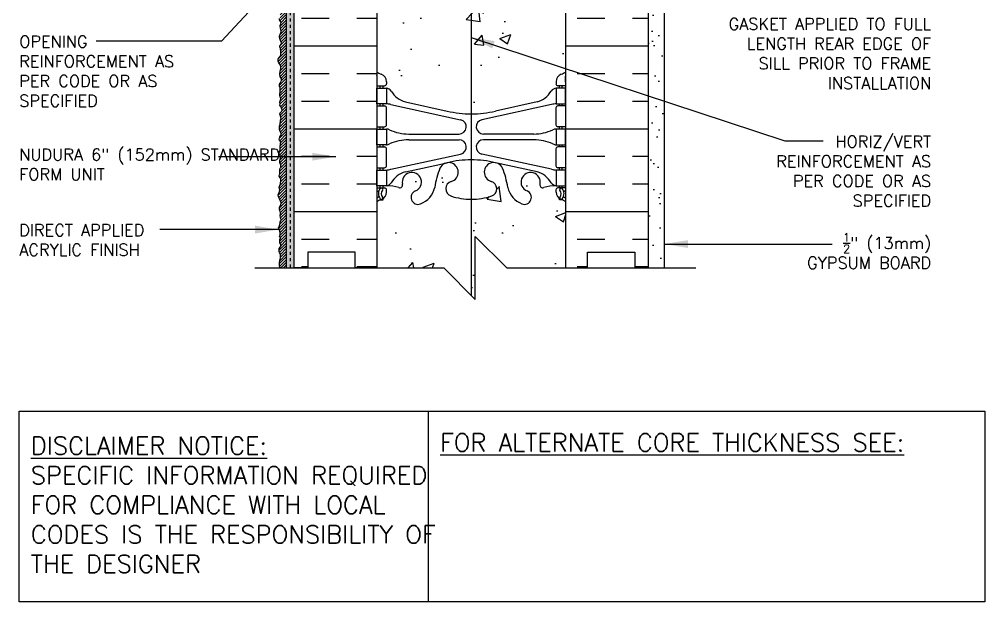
# Model space of a CAD drawing. Header units: inches. Extents: x 2793.9 to 2824.6, y 347.2 to 385.5.
# Drawn here: x 2793.92 to 2824.56, y 347.17 to 365.64 of the extents above; entities that cross this region are included whole.
import ezdxf

# ---------------------------------------------------------------- set-up
doc = ezdxf.new("R2010")
doc.units = ezdxf.units.IN
doc.header["$LTSCALE"] = 0.5
doc.header["$MEASUREMENT"] = 0
doc.linetypes.add('DASHED2', pattern=[0.375, 0.25, -0.125])
for name, color, linetype in [('HATCH', 12, 'CONTINUOUS'), ('line25', 2, 'CONTINUOUS'), ('LINE50', 5, 'CONTINUOUS'), ('LINE65', 3, 'CONTINUOUS'), ('LINE9', 9, 'CONTINUOUS'), ('TEXT', 4, 'CONTINUOUS'), ('Web_Edge', 9, 'CONTINUOUS')]:
    doc.layers.add(name, color=color, linetype=linetype)
doc.styles.add('DIM', font='romans.shx', dxfattribs={"width": 0.7})
doc.styles.get("Standard").update_dxf_attribs({"font": 'romans.shx'})
doc.dimstyles.new('ext_12', dxfattribs={"dimscale": 12, "dimtxt": 0.09375, "dimasz": 0.09375, "dimexe": 0.09375, "dimexo": 0.0625, "dimgap": 0.0625, "dimtad": 1, "dimdec": 1, "dimzin": 3, "dimdsep": 46, "dimlunit": 4, "dimtxsty": 'DIM', "dimcen": 0.09, "dimdle": 0.09375, "dimclrt": 4, "dimadec": 0, "dimazin": 0, "dimtfac": 1, "dimtdec": 1, "dimtmove": 2, "dimatfit": 3, "dimfxl": 1, "dimfrac": 2, "dimtolj": 1, "dimtzin": 0, "dimarcsym": 0})

msp = doc.modelspace()

# ---------------------------------------------------------------- hatches: boundary and pattern name
at = {"layer": 'HATCH'}
h = msp.add_hatch(dxfattribs=at)
h.set_pattern_fill('AR-SAND', color=256, scale=0.5)
h.set_pattern_definition([(37.5, (85.1276, -147.0839), (-0.03149668, 0.96341188), [0, -0.76, 0, -0.85, 0, -0.8125]), (7.5, (85.1276, -147.0839), (0.88488835, 1.41107303), [0, -0.41, 0, -0.685, 0, -0.2625]), (327.5, (84.5126, -147.0839), (1.55707093, 0.00282953), [0, -0.25, 0, -0.9, 0, -1.175]), (317.5, (84.5126, -147.0839), (1.5030633, 0.4388378), [0, -0.125, 0, -0.59, 0, -0.675])])
edge = h.paths.add_edge_path()
edge.add_line((2814.391, 376.483), (2809.516, 376.483))
edge.add_line((2809.516, 376.483), (2809.516, 375.983))
edge.add_arc((2809.578, 375.983), 0.0625, 90, 180, ccw=False)
edge.add_line((2809.578, 376.045), (2810.547, 376.045))
edge.add_line((2810.547, 376.045), (2810.547, 375.983))
edge.add_line((2810.547, 375.983), (2813.891, 375.983))
edge.add_line((2813.891, 375.983), (2813.891, 374.108))
edge.add_line((2813.891, 374.108), (2813.891, 357.753))
edge.add_line((2813.891, 357.753), (2814.391, 357.753))
edge.add_line((2814.391, 357.753), (2814.391, 376.483))
h = msp.add_hatch(dxfattribs=at)
h.set_pattern_fill('AR-SAND', color=256, scale=0.05)
h.set_pattern_definition([(37.5, (0, 0), (-0.003149668, 0.0963411885), [0, -0.076, 0, -0.085, 0, -0.08125]), (7.5, (0, 0), (0.088488835, 0.141107303), [0, -0.041, 0, -0.0685, 0, -0.02625]), (327.5, (-0.0615, 0), (0.155707093, 0.0002829527), [0, -0.025, 0, -0.09, 0, -0.1175]), (317.5, (-0.0615, 0), (0.15030633, 0.043883778), [0, -0.0125, 0, -0.059, 0, -0.0675])])
h.paths.add_polyline_path([(2809.578, 375.86, -0.414214), (2809.453, 375.735), (2806.096, 375.735), (2806.096, 375.672), (2805.783, 375.672), (2805.783, 375.608), (2809.578, 375.608)])
h.paths.add_polyline_path([(2802.516, 373.68), (2802.419, 373.68), (2802.391, 373.66), (2802.391, 357.753), (2802.516, 357.753)])
h.paths.add_polyline_path([(2802.641, 373.68), (2802.516, 373.68), (2802.516, 357.753), (2802.641, 357.753)])
h.paths.add_polyline_path([(2805.238, 375.625, -0.557537), (2805.328, 375.569), (2805.328, 374.108), (2805.391, 374.108), (2805.391, 375.608), (2805.391, 375.672), (2805.052, 375.672), (2802.391, 374.341), (2802.391, 373.711), (2802.516, 373.711), (2802.516, 374.264)])
h.paths.add_polyline_path([(2802.641, 374.186), (2805.266, 375.499), (2805.266, 374.108), (2805.328, 374.108), (2805.328, 375.569, 0.557537), (2805.238, 375.625), (2802.516, 374.264), (2802.516, 373.711), (2802.641, 373.711)], flags=17)
h = msp.add_hatch(dxfattribs=at)
h.set_pattern_fill('INSUL', color=256, scale=7)
h.set_pattern_definition([(0, (85.1276, -147.084), (0, 2.625), []), (0, (85.1276, -146.209), (0, 2.625), [0.875, -0.875]), (0, (85.1276, -145.334), (0, 2.625), [0.875, -0.875])])
h.paths.add_polyline_path([(2805.266, 375.499), (2802.641, 374.186), (2802.641, 357.753), (2803.078, 357.753), (2803.078, 358.253), (2804.578, 358.253), (2804.578, 357.753), (2805.266, 357.753)])
h.paths.add_polyline_path([(2813.891, 374.108), (2811.266, 374.108), (2811.266, 357.753), (2811.953, 357.753), (2811.953, 358.253), (2813.453, 358.253), (2813.453, 357.753), (2813.891, 357.753)])
h = msp.add_hatch(dxfattribs=at)
h.set_pattern_fill('ANSI31', color=256, scale=0.5)
h.paths.add_polyline_path([(2802.203, 373.515), (2802.203, 373.437), (2802.208, 373.405), (2802.201, 373.38), (2802.198, 373.348), (2802.199, 373.303), (2802.207, 373.262), (2802.224, 373.217), (2802.188, 373.153), (2802.169, 373.067), (2802.185, 373.028), (2802.219, 373.001), (2802.21, 372.917), (2802.21, 372.903), (2802.194, 372.87), (2802.16, 372.817), (2802.157, 372.762), (2802.16, 372.723), (2802.188, 372.684), (2802.221, 372.634), (2802.224, 372.581), (2802.21, 372.531), (2802.18, 372.487), (2802.182, 372.362), (2802.196, 372.337), (2802.21, 372.303), (2802.227, 372.228), (2802.232, 372.181), (2802.216, 372.148), (2802.196, 372.095), (2802.182, 372.028), (2802.171, 371.989), (2802.171, 371.925), (2802.194, 371.828), (2802.224, 371.703), (2802.213, 371.659), (2802.199, 371.578), (2802.199, 371.523), (2802.185, 371.422), (2802.182, 371.37), (2802.205, 371.331), (2802.219, 371.261), (2802.219, 371.192), (2802.21, 371.157), (2802.188, 371.126), (2802.183, 371.067), (2802.176, 371.028), (2802.176, 370.964), (2802.193, 370.912), (2802.205, 370.893), (2802.23, 370.823), (2802.238, 370.789), (2802.216, 370.735), (2802.183, 370.676), (2802.176, 370.597), (2802.207, 370.533), (2802.223, 370.476), (2802.209, 370.427), (2802.207, 370.408), (2802.179, 370.37), (2802.181, 370.292), (2802.191, 370.26), (2802.217, 370.2), (2802.217, 370.139), (2802.191, 370.102), (2802.176, 370.085), (2802.181, 370.03), (2802.174, 369.993), (2802.163, 369.971), (2802.151, 369.922), (2802.155, 369.867), (2802.169, 369.814), (2802.189, 369.767), (2802.209, 369.719), (2802.209, 369.648), (2802.196, 369.587), (2802.179, 369.54), (2802.177, 369.495), (2802.179, 369.457), (2802.189, 369.427), (2802.207, 369.378), (2802.21, 369.33), (2802.205, 369.285), (2802.205, 369.248), (2802.188, 369.203), (2802.193, 369.159), (2802.202, 369.1), (2802.223, 369.013), (2802.233, 368.941), (2802.221, 368.885), (2802.184, 368.815), (2802.183, 368.748), (2802.181, 368.693), (2802.181, 368.67), (2802.184, 368.627), (2802.198, 368.589), (2802.216, 368.549), (2802.222, 368.467), (2802.21, 368.441), (2802.189, 368.397), (2802.16, 368.338), (2802.172, 368.238), (2802.205, 368.154), (2802.207, 368.033), (2802.216, 367.998), (2802.217, 367.939), (2802.202, 367.904), (2802.195, 367.859), (2802.2, 367.805), (2802.216, 367.755), (2802.229, 367.666), (2802.202, 367.666), (2802.188, 367.638), (2802.179, 367.605), (2802.183, 367.565), (2802.198, 367.502), (2802.209, 367.474), (2802.233, 367.41), (2802.217, 367.363), (2802.188, 367.278), (2802.167, 367.197), (2802.137, 367.136), (2802.205, 367.084), (2802.21, 367.06), (2802.219, 366.986), (2802.193, 366.947), (2802.183, 366.92), (2802.184, 366.902), (2802.195, 366.817), (2802.214, 366.774), (2802.226, 366.725), (2802.226, 366.695), (2802.193, 366.642), (2802.193, 366.59), (2802.205, 366.536), (2802.243, 366.484), (2802.216, 366.417), (2802.196, 366.377), (2802.183, 366.351), (2802.165, 366.299), (2802.179, 366.257), (2802.207, 366.198), (2802.207, 366.158), (2802.198, 366.139), (2802.184, 366.108), (2802.169, 366.068), (2802.157, 366.007), (2802.16, 365.962), (2802.181, 365.916), (2802.209, 365.856), (2802.212, 365.821), (2802.202, 365.779), (2802.191, 365.713), (2802.205, 365.693), (2802.179, 365.662), (2802.181, 365.618), (2802.203, 365.592), (2802.228, 365.54), (2802.226, 365.497), (2802.196, 365.437), (2802.202, 365.406), (2802.207, 365.37), (2802.214, 365.34), (2802.226, 365.3), (2802.235, 365.248), (2802.207, 365.191), (2802.2, 365.154), (2802.176, 365.107), (2802.176, 365.067), (2802.196, 364.998), (2802.221, 364.937), (2802.247, 364.887), (2802.236, 364.845), (2802.19, 364.788), (2802.193, 364.748), (2802.212, 364.71), (2802.223, 364.606), (2802.226, 364.547), (2802.226, 364.509), (2802.195, 364.471), (2802.162, 364.424), (2802.134, 364.373), (2802.139, 364.313), (2802.162, 364.257), (2802.214, 364.186), (2802.221, 364.118), (2802.217, 364.062), (2802.196, 363.996), (2802.188, 363.892), (2802.2, 363.807), (2802.245, 363.757), (2802.245, 363.694), (2802.209, 363.637), (2802.193, 363.613), (2802.181, 363.562), (2802.179, 363.533), (2802.179, 363.528), (2802.181, 363.505), (2802.198, 363.463), (2802.203, 363.404), (2802.203, 363.349), (2802.198, 363.319), (2802.186, 363.284), (2802.188, 363.257), (2802.189, 363.22), (2802.203, 363.173), (2802.217, 363.128), (2802.21, 363.079), (2802.209, 363.053), (2802.193, 363.017), (2802.193, 363), (2802.195, 362.956), (2802.191, 362.913), (2802.214, 362.88), (2802.229, 362.838), (2802.256, 362.805), (2802.261, 362.757), (2802.245, 362.715), (2802.2, 362.673), (2802.193, 362.617), (2802.2, 362.593), (2802.214, 362.572), (2802.223, 362.527), (2802.228, 362.466), (2802.21, 362.44), (2802.209, 362.392), (2802.205, 362.35), (2802.205, 362.316), (2802.191, 362.281), (2802.183, 362.255), (2802.174, 362.223), (2802.176, 362.178), (2802.179, 362.14), (2802.205, 362.076), (2802.21, 362.058), (2802.233, 362.017), (2802.236, 361.97), (2802.207, 361.937), (2802.191, 361.904), (2802.172, 361.824), (2802.174, 361.803), (2802.221, 361.754), (2802.214, 361.704), (2802.209, 361.661), (2802.203, 361.614), (2802.203, 361.548), (2802.2, 361.492), (2802.177, 361.456), (2802.163, 361.377), (2802.177, 361.349), (2802.196, 361.326), (2802.207, 361.284), (2802.207, 361.241), (2802.2, 361.203), (2802.188, 361.151), (2802.188, 361.109), (2802.191, 361.079), (2802.207, 361.05), (2802.221, 360.993), (2802.221, 360.942), (2802.205, 360.911), (2802.19, 360.894), (2802.191, 360.723), (2802.167, 360.688), (2802.171, 360.662), (2802.195, 360.609), (2802.218, 360.571), (2802.222, 360.528), (2802.211, 360.431), (2802.211, 360.415), (2802.173, 360.318), (2802.187, 360.221), (2802.193, 360.213), (2802.163, 360.148), (2802.139, 360.073), (2802.147, 360.004), (2802.175, 359.943), (2802.232, 359.816), (2802.22, 359.749), (2802.183, 359.68), (2802.183, 359.61), (2802.193, 359.572), (2802.195, 359.529), (2802.212, 359.502), (2802.212, 359.476), (2802.206, 359.456), (2802.205, 359.434), (2802.205, 359.399), (2802.208, 359.359), (2802.214, 359.335), (2802.233, 359.284), (2802.216, 359.25), (2802.199, 359.215), (2802.199, 359.181), (2802.189, 359.126), (2802.179, 359.094), (2802.175, 359.069), (2802.147, 359.025), (2802.157, 358.999), (2802.193, 358.918), (2802.197, 358.855), (2802.201, 358.806), (2802.179, 358.762), (2802.221, 358.706), (2802.191, 358.653), (2802.187, 358.619), (2802.185, 358.578), (2802.189, 358.546), (2802.216, 358.51), (2802.216, 358.432), (2802.21, 358.42), (2802.171, 358.369), (2802.165, 358.288), (2802.169, 358.258), (2802.181, 358.242), (2802.206, 358.187), (2802.208, 358.114), (2802.206, 358.064), (2802.2, 358.045), (2802.185, 357.995), (2802.179, 357.902), (2802.181, 357.821), (2802.203, 357.753), (2802.391, 357.753), (2802.391, 373.68), (2802.231, 373.68), (2802.209, 373.664), (2802.209, 373.65), (2802.186, 373.622), (2802.201, 373.572), (2802.207, 373.519)])
h.paths.add_polyline_path([(2802.203, 373.909), (2802.203, 373.888), (2802.21, 373.878), (2802.202, 373.864), (2802.207, 373.844), (2802.205, 373.826), (2802.197, 373.808), (2802.211, 373.779), (2802.21, 373.757), (2802.204, 373.734), (2802.205, 373.72), (2802.208, 373.711), (2802.391, 373.711), (2802.391, 374.341), (2802.209, 374.25), (2802.216, 374.237), (2802.2, 374.201), (2802.212, 374.186), (2802.232, 374.165), (2802.229, 374.134), (2802.2, 374.117), (2802.203, 374.082), (2802.204, 374.073), (2802.214, 374.032), (2802.2, 374.011), (2802.206, 373.997), (2802.212, 373.993), (2802.203, 373.945), (2802.209, 373.912)])
h = msp.add_hatch(dxfattribs=at)
h.set_pattern_fill('AR-CONC', color=256, scale=0.5)
h.set_pattern_definition([(50, (0, 0), (3.586301, -0.3137607), [0.375, -4.125]), (355, (0, 0), (-0.6937567, 3.7609607), [0.3, -3.3]), (100.45144, (0.299, -0.026), (2.8925442, 3.4472), [0.318701, -3.5057106]), (46.1842, (0, 1), (5.3362067, -0.8275964), [0.5625, -6.1875]), (96.63564, (0.4447, 0.931), (4.67331, 4.870593), [0.478052, -5.258569]), (351.18416, (0, 1), (4.67331, 4.870593), [0.45, -4.95]), (21, (0.5, 0.75), (2.9845353, -2.0130945), [0.375, -4.125]), (326, (0.5, 0.75), (1.2165767, 3.62575), [0.3, -3.3]), (71.45144, (0.7487, 0.5822), (4.201112, 1.6126558), [0.318701, -3.5057106]), (37.5, (0, 0), (0.0607993, 1.66446927), [0, -3.26, 0, -3.35, 0, -3.3125]), (7.5, (0, 0), (1.3153477, 1.9720586), [0, -1.91, 0, -3.185, 0, -1.2625]), (327.5, (-1.115, 0), (2.6691122, -0.11277436), [0, -1.25, 0, -3.9, 0, -5.175]), (317.5, (-1.615, 0), (2.9159308, 0.500525), [0, -1.625, 0, -2.59, 0, -3.675])])
h.paths.add_polyline_path([(2811.266, 369.535, 0.082415), (2811.122, 369.614, -0.317837), (2810.956, 369.849), (2810.956, 369.917, -0.414214), (2811.018, 369.979), (2811.066, 369.979), (2811.066, 370.049), (2810.961, 370.049, -0.188973), (2810.805, 370.144, 0.196323), (2810.356, 370.491), (2809.034, 370.781, 0.057795), (2808.266, 370.87, 0.057795), (2807.498, 370.781), (2806.176, 370.491, 0.196323), (2805.727, 370.144, -0.188973), (2805.571, 370.049), (2805.466, 370.049), (2805.466, 369.979), (2805.513, 369.979, -0.414214), (2805.576, 369.917), (2805.576, 369.849, -0.317837), (2805.409, 369.614, 0.082415), (2805.266, 369.535), (2805.266, 363.972, 0.082415), (2805.409, 363.893, -0.317837), (2805.576, 363.657), (2805.576, 363.59, -0.414214), (2805.513, 363.527), (2805.466, 363.527), (2805.466, 363.457), (2805.571, 363.457, -0.188973), (2805.727, 363.362, 0.196323), (2806.176, 363.016), (2807.498, 362.725, 0.057795), (2808.266, 362.636, 0.057795), (2809.034, 362.725), (2810.356, 363.016, 0.196323), (2810.805, 363.362, -0.188973), (2810.961, 363.457), (2811.066, 363.457), (2811.066, 363.527), (2811.018, 363.527, -0.414214), (2810.956, 363.59), (2810.956, 363.657, -0.317837), (2811.122, 363.893, 0.082415), (2811.266, 363.972)])
h.paths.add_polyline_path([(2811.266, 359.842, 0.064398), (2811.156, 359.908), (2811.066, 359.908), (2811.066, 359.95, -0.249069), (2810.956, 360.157), (2810.956, 360.225, -0.414214), (2811.018, 360.287), (2811.066, 360.287), (2811.066, 360.357), (2810.961, 360.357, 0.10046), (2810.567, 360.3, -0.601435), (2810.447, 360.405, 2.182095), (2810.037, 360.192, -1), (2809.874, 359.783, -0.24438), (2809.426, 360.304, 0.053157), (2809.26, 360.918, 1.553132), (2808.901, 360.494, -0.735593), (2808.914, 360.036, -0.082755), (2808.266, 359.928, -0.082755), (2807.617, 360.036, -0.735593), (2807.63, 360.494, 1.553132), (2807.272, 360.918, 0.053157), (2807.106, 360.304, -0.24438), (2806.657, 359.783, -1), (2806.494, 360.192, 2.182095), (2806.084, 360.405, -0.601435), (2805.964, 360.3, 0.10046), (2805.571, 360.357), (2805.466, 360.357), (2805.466, 360.287), (2805.513, 360.287, -0.414214), (2805.576, 360.225), (2805.576, 360.157, -0.249069), (2805.466, 359.95), (2805.466, 359.908), (2805.376, 359.908, 0.064398), (2805.266, 359.842), (2805.266, 357.753), (2807.391, 357.753), (2808.391, 356.753), (2808.391, 358.753), (2809.391, 357.753), (2811.266, 357.753)])

# ---------------------------------------------------------------- linework, layer by layer
at = {"layer": 'line25'}
for p, q in [((2805.266, 375.499), (2805.266, 357.753)), ((2811.266, 357.753), (2811.266, 374.108))]:
    msp.add_line(p, q, dxfattribs=at)
at = {"layer": 'LINE50', "linetype": 'DASHED2', "ltscale": 0.5}
msp.add_line((2802.516, 374.264), (2802.516, 357.753), dxfattribs=at)
at = {"layer": 'LINE50'}
for p, q in [((2802.641, 357.753), (2802.641, 374.186)), ((2813.891, 357.753), (2813.891, 374.108))]:
    msp.add_line(p, q, dxfattribs=at)
for points in [[(2805.266, 357.753), (2804.578, 357.753), (2804.578, 358.253), (2803.078, 358.253), (2803.078, 357.753), (2802.641, 357.753)], [(2811.266, 357.753), (2811.953, 357.753), (2811.953, 358.253), (2813.453, 358.253), (2813.453, 357.753), (2813.891, 357.753)]]:
    msp.add_lwpolyline(points, dxfattribs=at)
at = {"layer": 'LINE65'}
msp.add_line((2808.259, 373.244), (2808.259, 356.885), dxfattribs=at)
at = {"layer": 'LINE9'}
for p, q in [((2814.391, 376.483), (2814.391, 357.753)), ((2802.391, 374.341), (2802.391, 357.753)), ((2808.391, 356.753), (2808.391, 358.753)), ((2808.391, 358.753), (2809.391, 357.753)), ((2801.391, 357.753), (2807.391, 357.753)), ((2808.391, 356.753), (2807.391, 357.753)), ((2809.391, 357.753), (2815.391, 357.753))]:
    msp.add_line(p, q, dxfattribs=at)
msp.add_lwpolyline([(2802.203, 357.753), (2802.181, 357.821), (2802.179, 357.902), (2802.185, 357.995), (2802.2, 358.045), (2802.206, 358.064), (2802.208, 358.114), (2802.206, 358.187), (2802.181, 358.242), (2802.169, 358.258), (2802.165, 358.288), (2802.171, 358.369), (2802.21, 358.42), (2802.216, 358.432), (2802.216, 358.503), (2802.208, 358.521), (2802.189, 358.546), (2802.185, 358.578), (2802.187, 358.619), (2802.191, 358.653), (2802.22, 358.704), (2802.218, 358.71), (2802.179, 358.762), (2802.201, 358.806), (2802.197, 358.855), (2802.193, 358.918), (2802.157, 358.999), (2802.147, 359.025), (2802.175, 359.069), (2802.179, 359.094), (2802.189, 359.126), (2802.199, 359.181), (2802.199, 359.215), (2802.216, 359.25), (2802.23, 359.278), (2802.23, 359.292), (2802.214, 359.335), (2802.208, 359.359), (2802.205, 359.399), (2802.205, 359.434), (2802.206, 359.456), (2802.212, 359.476), (2802.212, 359.497), (2802.21, 359.505), (2802.195, 359.529), (2802.193, 359.572), (2802.183, 359.61), (2802.183, 359.68), (2802.22, 359.749), (2802.232, 359.816), (2802.175, 359.943), (2802.147, 360.004), (2802.139, 360.073), (2802.163, 360.148), (2802.193, 360.213), (2802.187, 360.221), (2802.173, 360.318), (2802.211, 360.415), (2802.211, 360.431), (2802.222, 360.528), (2802.218, 360.571), (2802.195, 360.609), (2802.171, 360.662), (2802.167, 360.688), (2802.191, 360.723), (2802.19, 360.894), (2802.205, 360.911), (2802.221, 360.942), (2802.221, 360.993), (2802.207, 361.05), (2802.191, 361.079), (2802.188, 361.109), (2802.188, 361.151), (2802.2, 361.203), (2802.207, 361.241), (2802.207, 361.284), (2802.196, 361.326), (2802.177, 361.349), (2802.163, 361.377), (2802.177, 361.456), (2802.2, 361.492), (2802.203, 361.548), (2802.203, 361.614), (2802.209, 361.661), (2802.214, 361.704), (2802.221, 361.754), (2802.174, 361.803), (2802.172, 361.824), (2802.191, 361.904), (2802.207, 361.937), (2802.236, 361.97), (2802.233, 362.017), (2802.21, 362.058), (2802.205, 362.076), (2802.179, 362.14), (2802.176, 362.178), (2802.174, 362.223), (2802.183, 362.255), (2802.191, 362.281), (2802.205, 362.316), (2802.205, 362.35), (2802.209, 362.392), (2802.21, 362.44), (2802.228, 362.466), (2802.223, 362.527), (2802.214, 362.572), (2802.2, 362.593), (2802.193, 362.617), (2802.2, 362.673), (2802.245, 362.715), (2802.261, 362.757), (2802.256, 362.805), (2802.229, 362.838), (2802.214, 362.88), (2802.191, 362.913), (2802.195, 362.956), (2802.193, 363), (2802.193, 363.017), (2802.209, 363.053), (2802.21, 363.079), (2802.217, 363.128), (2802.203, 363.173), (2802.189, 363.22), (2802.188, 363.257), (2802.186, 363.284), (2802.198, 363.319), (2802.203, 363.349), (2802.203, 363.404), (2802.198, 363.463), (2802.181, 363.505), (2802.179, 363.528), (2802.179, 363.533), (2802.181, 363.562), (2802.193, 363.613), (2802.209, 363.637), (2802.245, 363.694), (2802.245, 363.757), (2802.2, 363.807), (2802.188, 363.892), (2802.196, 363.996), (2802.217, 364.062), (2802.221, 364.118), (2802.214, 364.186), (2802.162, 364.257), (2802.139, 364.313), (2802.134, 364.373), (2802.162, 364.424), (2802.195, 364.471), (2802.226, 364.509), (2802.226, 364.547), (2802.223, 364.606), (2802.212, 364.71), (2802.193, 364.748), (2802.19, 364.788), (2802.236, 364.845), (2802.247, 364.887), (2802.221, 364.937), (2802.196, 364.998), (2802.176, 365.067), (2802.176, 365.107), (2802.2, 365.154), (2802.207, 365.191), (2802.233, 365.243), (2802.233, 365.262), (2802.226, 365.3), (2802.214, 365.34), (2802.207, 365.37), (2802.202, 365.406), (2802.196, 365.437), (2802.226, 365.497), (2802.228, 365.54), (2802.203, 365.592), (2802.181, 365.618), (2802.179, 365.662)], dxfattribs=at)
at = {"layer": 'TEXT'}
msp.add_lwpolyline([(2793.919, 353.206), (2806.903, 353.206), (2806.903, 347.168), (2793.919, 347.168)], close=True, dxfattribs=at)
msp.add_lwpolyline([(2806.903, 353.206), (2824.563, 353.206), (2824.563, 347.168), (2806.903, 347.168)], dxfattribs=at)
at = {"layer": 'Web_Edge'}
for p, q in [((2805.276, 363.647), (2805.276, 363.833)), ((2811.256, 363.647), (2811.256, 363.833)), ((2805.266, 363.527), (2805.513, 363.527)), ((2805.376, 363.457), (2805.376, 363.527)), ((2805.466, 363.457), (2805.466, 363.527)), ((2805.576, 363.657), (2805.576, 363.59)), ((2810.956, 363.657), (2810.956, 363.59)), ((2811.266, 363.527), (2811.018, 363.527)), ((2811.066, 363.457), (2811.066, 363.527)), ((2811.156, 363.457), (2811.156, 363.527)), ((2805.266, 362.887), (2805.513, 362.887)), ((2805.376, 362.887), (2805.376, 362.957)), ((2805.466, 362.887), (2805.466, 362.957)), ((2805.715, 362.933), (2807.926, 362.452)), ((2806.176, 363.016), (2807.498, 362.725)), ((2810.817, 362.933), (2808.605, 362.452)), ((2810.356, 363.016), (2809.034, 362.725)), ((2811.266, 362.887), (2811.018, 362.887)), ((2811.066, 362.887), (2811.066, 362.957)), ((2811.156, 362.887), (2811.156, 362.957)), ((2805.576, 362.29), (2805.576, 362.825)), ((2810.956, 362.29), (2810.956, 362.825)), ((2805.266, 362.227), (2805.513, 362.227)), ((2805.376, 362.157), (2805.376, 362.227)), ((2805.466, 362.157), (2805.466, 362.227)), ((2811.266, 362.227), (2811.018, 362.227)), ((2811.066, 362.157), (2811.066, 362.227)), ((2811.156, 362.157), (2811.156, 362.227)), ((2806.28, 361.997), (2807.877, 361.997)), ((2810.251, 361.997), (2808.655, 361.997)), ((2805.376, 361.587), (2805.376, 361.657)), ((2805.466, 361.587), (2805.466, 361.657)), ((2806.28, 361.817), (2807.877, 361.817)), ((2810.251, 361.817), (2808.655, 361.817)), ((2811.066, 361.587), (2811.066, 361.657)), ((2811.156, 361.587), (2811.156, 361.657)), ((2805.266, 361.587), (2805.513, 361.587)), ((2805.576, 360.99), (2805.576, 361.525)), ((2805.715, 360.881), (2807.926, 361.362)), ((2810.817, 360.881), (2808.605, 361.362)), ((2810.956, 360.99), (2810.956, 361.525)), ((2811.266, 361.587), (2811.018, 361.587)), ((2806.176, 360.798), (2807.498, 361.089)), ((2810.356, 360.798), (2809.034, 361.089)), ((2805.266, 360.927), (2805.513, 360.927)), ((2805.376, 360.857), (2805.376, 360.927)), ((2805.466, 360.857), (2805.466, 360.927)), ((2811.266, 360.927), (2811.018, 360.927)), ((2811.066, 360.857), (2811.066, 360.927)), ((2811.156, 360.857), (2811.156, 360.927)), ((2805.266, 360.287), (2805.513, 360.287)), ((2805.266, 360.187), (2805.308, 360.187)), ((2805.376, 360.287), (2805.376, 360.357)), ((2805.466, 360.287), (2805.466, 360.357)), ((2805.576, 360.157), (2805.576, 360.225)), ((2810.956, 360.157), (2810.956, 360.225)), ((2811.266, 360.287), (2811.018, 360.287)), ((2811.066, 360.287), (2811.066, 360.357)), ((2811.156, 360.287), (2811.156, 360.357)), ((2811.266, 360.187), (2811.224, 360.187)), ((2805.376, 359.908), (2805.466, 359.908)), ((2805.466, 359.908), (2805.466, 359.95)), ((2811.066, 359.908), (2811.066, 359.95)), ((2811.156, 359.908), (2811.066, 359.908))]:
    msp.add_line(p, q, dxfattribs=at)
for points in [[(2805.271, 363.457), (2805.571, 363.457), (2805.571, 362.957), (2805.271, 362.957)], [(2811.261, 363.457), (2810.961, 363.457), (2810.961, 362.957), (2811.261, 362.957)], [(2805.271, 362.157), (2805.571, 362.157), (2805.571, 361.657), (2805.271, 361.657)], [(2811.261, 362.157), (2810.961, 362.157), (2810.961, 361.657), (2811.261, 361.657)], [(2805.271, 360.857), (2805.571, 360.857), (2805.571, 360.357), (2805.271, 360.357)], [(2811.261, 360.857), (2810.961, 360.857), (2810.961, 360.357), (2811.261, 360.357)]]:
    msp.add_lwpolyline(points, close=True, dxfattribs=at)
for centre, radius, start, end in [((2805.576, 364.364), 0.5, 231.6833, 250.5288), ((2805.576, 364.364), 0.6, 238.8907, 238.927), ((2805.256, 363.833), 0.02, 360, 58.927), ((2805.326, 363.657), 0.25, 0, 70.5288), ((2811.206, 363.657), 0.25, 109.4712, 180), ((2810.956, 364.364), 0.5, 289.4712, 308.3167), ((2811.276, 363.833), 0.02, 121.073, 180), ((2810.956, 364.364), 0.6, 301.073, 301.1093), ((2805.256, 363.647), 0.02, 299.988, 360), ((2805.513, 363.59), 0.0625, 270, 0), ((2805.528, 363.211), 0.25, 37.2777, 80.0823), ((2811.004, 363.211), 0.25, 99.9177, 142.7223), ((2811.018, 363.59), 0.0625, 180, 270), ((2811.276, 363.647), 0.02, 180, 240.012), ((2806.375, 363.739), 0.75, 210.155, 254.5838), ((2810.156, 363.739), 0.75, 285.4162, 329.845), ((2805.513, 362.825), 0.0625, 0, 90), ((2805.48, 361.961), 1, 76.4291, 84.7991), ((2811.051, 361.961), 1, 95.2009, 103.5709), ((2811.018, 362.825), 0.0625, 90, 180), ((2808.266, 365.993), 3.356, 256.7692, 270), ((2808.266, 365.993), 3.356, 270, 283.2308), ((2805.513, 362.29), 0.0625, 270, 0), ((2807.877, 362.227), 0.23, 270, 77.6055), ((2808.655, 362.227), 0.23, 102.3945, 270), ((2811.018, 362.29), 0.0625, 180, 270), ((2805.567, 361.938), 0.219, 60.4937, 88.92), ((2805.567, 361.938), 0.219, 60.4937, 88.92), ((2806.311, 363.597), 1.6, 246.5673, 268.9203), ((2806.311, 363.597), 1.6, 246.5673, 268.9203), ((2810.221, 363.597), 1.6, 271.0797, 293.4327), ((2810.221, 363.597), 1.6, 271.0797, 293.4327), ((2810.965, 361.938), 0.219, 91.08, 119.5063), ((2810.965, 361.938), 0.219, 91.08, 119.5063), ((2805.567, 361.876), 0.219, 271.08, 299.5063), ((2806.311, 360.217), 1.6, 91.0797, 113.4327), ((2807.877, 361.587), 0.23, 282.3945, 90), ((2808.655, 361.587), 0.23, 90, 257.6055), ((2810.221, 360.217), 1.6, 66.5673, 88.9203), ((2810.965, 361.876), 0.219, 240.4937, 268.92), ((2805.513, 361.525), 0.0625, 0, 90), ((2811.018, 361.525), 0.0625, 90, 180), ((2805.513, 360.99), 0.0625, 270, 0), ((2807.547, 360.787), 0.305, 285.7253, 154.6218), ((2808.266, 357.822), 3.356, 90, 103.2308), ((2808.266, 357.822), 3.356, 76.7692, 90), ((2808.984, 360.787), 0.305, 25.3782, 254.2747), ((2811.018, 360.99), 0.0625, 180, 270), ((2805.48, 361.853), 1, 275.2009, 283.5709), ((2806.375, 360.075), 0.75, 105.4162, 149.845), ((2806.381, 360.475), 0.305, 291.8037, 193.3205), ((2810.069, 359.833), 3, 158.8016, 170.9727), ((2806.463, 359.833), 3, 9.0273, 21.1984), ((2810.151, 360.475), 0.305, 346.6795, 248.1963), ((2810.156, 360.075), 0.75, 30.155, 74.5838), ((2811.051, 361.853), 1, 256.4291, 264.7991), ((2805.528, 360.603), 0.25, 279.9177, 322.7223), ((2805.996, 360.384), 0.09, 251.1349, 13.3205), ((2807.695, 360.263), 0.24, 105.7253, 251.077), ((2808.836, 360.263), 0.24, 288.923, 74.2747), ((2810.535, 360.384), 0.09, 166.6795, 288.8651), ((2811.004, 360.603), 0.25, 217.2777, 260.0823), ((2805.308, 360.167), 0.02, 345.8459, 90), ((2805.569, 360.103), 0.25, 137.5391, 219.8855), ((2805.418, 360.241), 0.045, 317.5391, 137.5391), ((2805.569, 360.103), 0.16, 137.5391, 219.9999), ((2805.326, 360.157), 0.25, 289.4712, 360), ((2805.513, 360.225), 0.0625, 360, 90), ((2805.627, 359.359), 1, 70.0933, 93.2121), ((2806.576, 359.988), 0.22, 111.8037, 291.8037), ((2806.381, 360.475), 0.745, 291.8037, 346.7348), ((2810.151, 360.475), 0.745, 193.2652, 248.1963), ((2809.956, 359.988), 0.22, 248.1963, 68.1963), ((2810.905, 359.359), 1, 86.7879, 109.9067), ((2811.018, 360.225), 0.0625, 90, 180), ((2811.206, 360.157), 0.25, 180, 250.5288), ((2811.113, 360.241), 0.045, 42.4609, 222.4609), ((2810.962, 360.103), 0.16, 320.0001, 42.4609), ((2810.962, 360.103), 0.25, 320.1145, 42.4609), ((2811.224, 360.167), 0.02, 90, 194.1541), ((2805.576, 359.45), 0.6, 114.9252, 121.1093), ((2805.576, 359.45), 0.5, 109.4712, 128.3167), ((2805.314, 360.012), 0.02, 294.9252, 19.2084), ((2805.412, 359.972), 0.045, 218.552, 40.8121), ((2808.266, 361.928), 2, 251.077, 270), ((2808.266, 361.928), 2, 270, 288.923), ((2811.12, 359.972), 0.045, 139.1879, 321.448), ((2810.956, 359.45), 0.5, 51.6833, 70.5288), ((2811.217, 360.012), 0.02, 160.7916, 245.0748), ((2810.956, 359.45), 0.6, 58.8907, 65.0748)]:
    msp.add_arc(centre, radius, start, end, dxfattribs=at)

# ---------------------------------------------------------------- texts
at = {"layer": 'TEXT'}
for s, insert, char_height, width, attachment_point in [('\\A1;{\\H1x;COMPRESSIBLE AIR SEAL GASKET APPLIED TO FULL LENGTH REAR EDGE OF SILL PRIOR TO FRAME INSTALLATION}', (2822.864, 364.863), 0.375, 7.20976, 6), ('OPENING REINFORCEMENT AS PER CODE OR AS SPECIFIED', (2793.917, 363.991), 0.375, 5.75279, 4), ('\\A1;{\\H1x;HORIZ/VERT REINFORCEMENT AS PER CODE OR AS SPECIFIED}', (2822.864, 360.82), 0.375, 6.0168, 6), ('NUDURA 6" (152mm) STANDARD FORM UNIT ', (2793.917, 361.033), 0.375, 9.23342, 4), ('DIRECT APPLIED ACRYLIC FINISH', (2793.917, 358.639), 0.375, 5.28168, 4), ('\\A1;{\\H0.7x;\\S1/2;}" (13mm) GYPSUM BOARD', (2822.864, 358.29), 0.375, 4.53432, 6), ('{\\LFOR ALTERNATE CORE THICKNESS SEE:}', (2807.278, 352.215), 0.5625, 23.33295, 4), ('{\\LDISCLAIMER NOTICE:}\\PSPECIFIC INFORMATION REQUIRED FOR COMPLIANCE WITH LOCAL CODES IS THE RESPONSIBILITY OF THE DESIGNER', (2794.286, 350.24), 0.5625, 14.00235, 4)]:
    msp.add_mtext(s, dxfattribs=dict(at, insert=insert, char_height=char_height, width=width, attachment_point=attachment_point))

# ---------------------------------------------------------------- leaders
for points in [[(2807.406, 372.595), (2800.339, 364.94), (2796.357, 364.94)], [(2808.259, 365.064), (2818.215, 361.782), (2819.435, 361.782)], [(2803.971, 361.279), (2801.141, 361.279), (2800.245, 361.279)], [(2802.153, 358.968), (2799.281, 358.968), (2798.384, 358.968)], [(2814.391, 358.509), (2817.278, 358.509), (2819.717, 358.509)]]:
    msp.add_leader(points, dimstyle='ext_12', override={"dimasz": 0.0625, "dimgap": 0.0625, "dimtad": 0}, dxfattribs=at)

doc.saveas('drawing.dxf')
